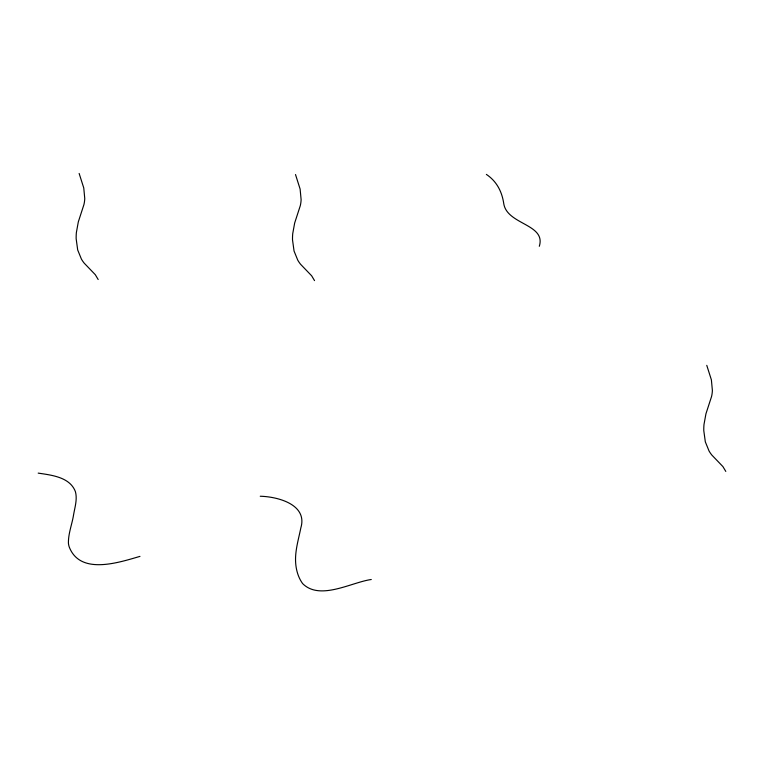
<?xml version="1.0" encoding="UTF-8"?>
<svg xmlns="http://www.w3.org/2000/svg" width="764" height="764" viewBox="0 0 764 764"><rect width="100%" height="100%" fill="white"/><g stroke="black" fill="none" stroke-linecap="round" stroke-linejoin="round"><path stroke-width="1.15" d="M539.308 246.294C546.25 224.072 507.525 224.817 503.82 204.026C502.091 191.936 496.925 181.469 486.362 174.393M139.974 556.383C118.773 562.514 80.163 575.512 69.199 546.89A17.83 17.83 0 0 1 68.416 543.051C68.263 533.387 72.112 524.199 73.592 514.735C74.872 507.181 77.46 499.408 75.445 491.758C70.04 477.061 51.541 475.122 38.2 473.117M371.275 579.513C351.516 582.225 319.935 600.972 302.611 583.572C297.483 576.467 295.477 567.537 295.534 558.876C295.668 548.351 298.781 538.19 300.825 527.943C307.93 504.479 277.666 496.648 260.247 496.247M706.767 365.345L711.389 379.861L712.382 390.423A32.47 32.47 0 0 1 711.561 396.506L705.936 413.821L704.007 424.412A54.827 54.827 0 0 0 703.787 430.657L705.325 441.85L709.04 450.97A32.718 32.718 0 0 0 711.876 455.105L722.925 466.603L725.8 471.417M295.506 174.545L300.118 189.061L301.111 199.624A32.47 32.47 0 0 1 300.29 205.707L294.665 223.021L292.736 233.612A54.827 54.827 0 0 0 292.517 239.858L294.054 251.05L297.769 260.171A32.718 32.718 0 0 0 300.605 264.306L311.655 275.804L314.529 280.617M79.141 173.447L83.763 187.963L84.756 198.516A32.47 32.47 0 0 1 83.925 204.599L78.31 221.913L76.381 232.504A54.827 54.827 0 0 0 76.161 238.75L77.689 249.952L81.404 259.072A32.718 32.718 0 0 0 84.25 263.208L95.299 274.696L98.174 279.519"/></g></svg>
